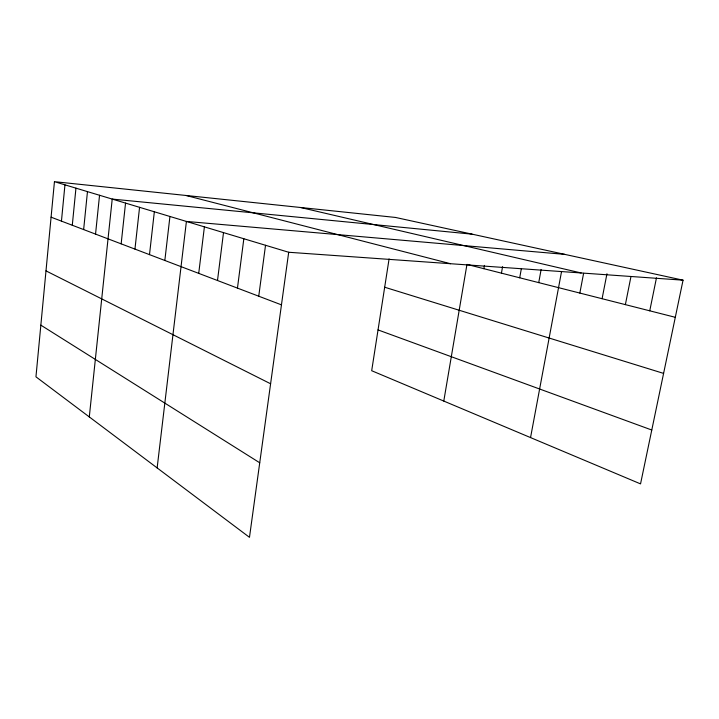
<?xml version="1.0" encoding="UTF-8"?>
<svg xmlns="http://www.w3.org/2000/svg" width="719" height="719" viewBox="0 0 719 719"><rect width="100%" height="100%" fill="white"/><g stroke="black" fill="none" stroke-linecap="round" stroke-linejoin="round"><path stroke-width="1.08" d="M54.446 181.673L35.95 376.828L249.475 537.327L288.696 252.261L54.446 181.673L395.531 217.453L683.05 280.176L640.539 483.887L371.687 370.716L389.087 258.894M61.448 221.119L64.953 184.846M72.286 225.254L75.953 188.153M83.647 229.568L87.466 191.622M95.546 234.097L99.546 195.262M89.291 416.921L112.218 199.082L472.095 234.16M121.152 243.849L125.546 203.1M134.956 249.098L139.567 207.324M149.498 254.634L154.342 211.781M164.84 260.467L169.936 216.473M157.137 467.916L186.41 221.443L564.757 254.373M198.723 273.364L204.403 226.862M217.498 280.509L223.51 232.623M237.459 288.103L243.84 238.744M258.741 296.201L265.527 245.278M443.785 401.067L466.964 264.403L675.303 317.304M483.869 268.69L484.444 265.392M501.44 273.157L502.581 266.659M519.711 277.795L521.293 268.969M538.729 282.621L541.11 269.571M530.55 437.583L561.548 271.548M579.838 293.064L583.603 273.328M602.091 298.709L606.953 273.759M625.377 304.622L630.94 276.662M649.751 310.815L656.474 277.822M288.696 252.261L683.05 280.176M300.47 207.485L581.141 272.959M185.996 195.478L450.543 263.72M384.674 287.232L663.601 373.404M378.032 329.913L651.782 430.025M51.085 217.183L281.462 304.856M45.989 270.874L270.605 383.775M40.848 325.15L259.73 462.784"/></g></svg>
